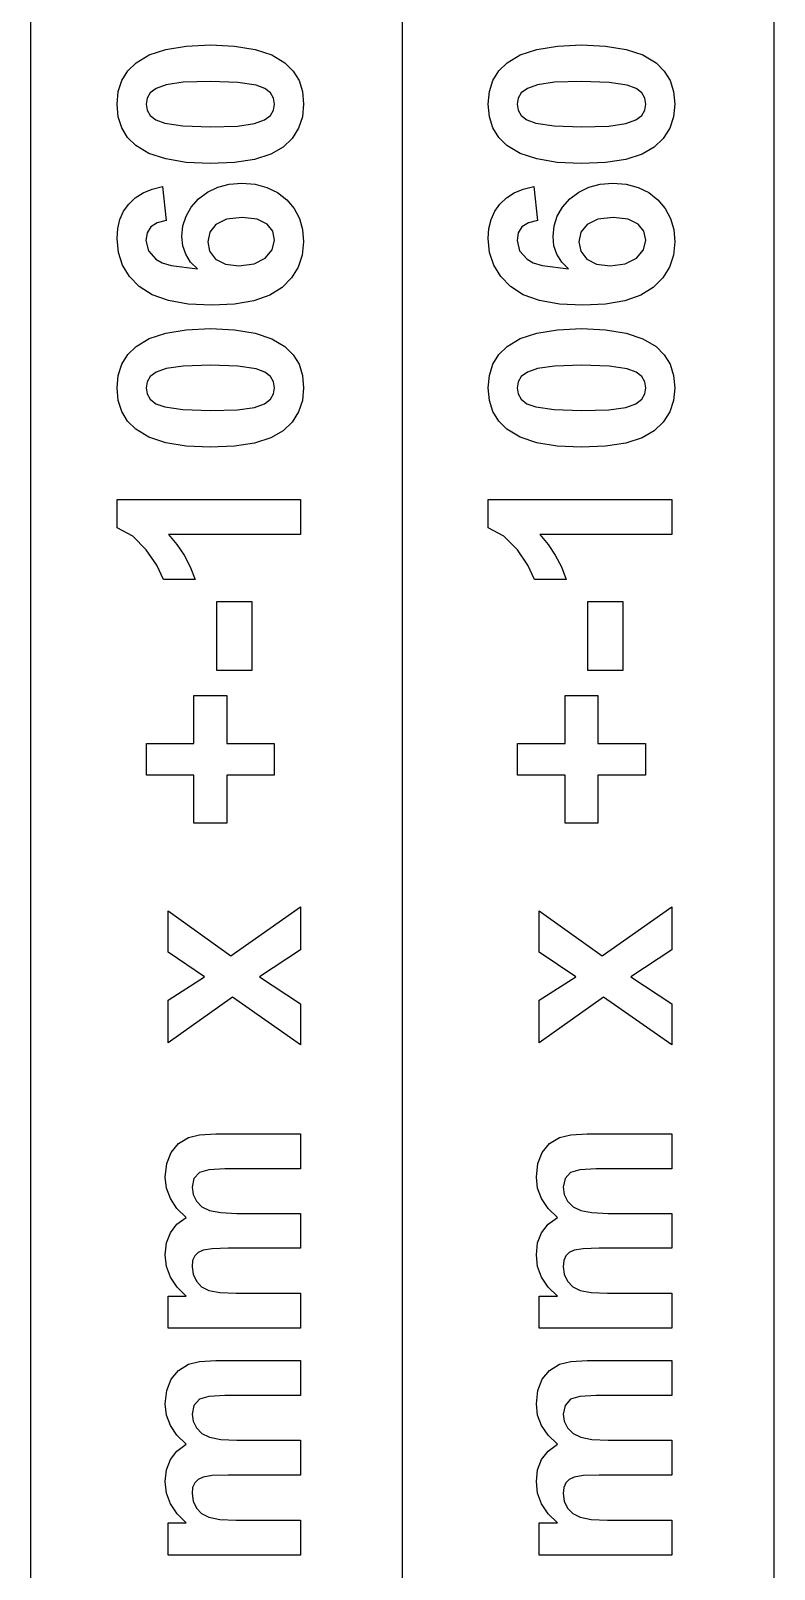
# Model space of a CAD drawing. Header units: metres. Extents: x 298 to 6408, y -126 to 1371.
# Drawn here: x 3428.3 to 3588.3, y 565.1 to 896.5 of the extents above; entities that cross this region are included whole.
import ezdxf

# ---------------------------------------------------------------- set-up
doc = ezdxf.new("R2010")
doc.units = ezdxf.units.M

msp = doc.modelspace()

# ---------------------------------------------------------------- linework, layer by layer
at = {"layer": '80mm x +-1060mm'}
for p, q in [((3453.78, 891.26), (3457.39, 892.46)), ((3457.39, 892.46), (3461.79, 893.18)), ((3461.79, 893.18), (3466.99, 893.42)), ((3466.99, 893.42), (3472.17, 893.18)), ((3472.17, 893.18), (3476.58, 892.46)), ((3476.58, 892.46), (3480.2, 891.25)), ((3533.66, 891.26), (3537.27, 892.46)), ((3537.27, 892.46), (3541.67, 893.18)), ((3541.67, 893.18), (3546.87, 893.42)), ((3546.87, 893.42), (3552.05, 893.18)), ((3552.05, 893.18), (3556.46, 892.46)), ((3556.46, 892.46), (3560.08, 891.25)), ((3449.19, 887.82), (3450.97, 889.59)), ((3450.97, 889.59), (3453.78, 891.26)), ((3480.2, 891.25), (3483.03, 889.56)), ((3483.03, 889.56), (3484.79, 887.8)), ((3529.07, 887.82), (3530.85, 889.59)), ((3530.85, 889.59), (3533.66, 891.26)), ((3560.08, 891.25), (3562.91, 889.56)), ((3562.91, 889.56), (3564.67, 887.8)), ((3447.15, 883.35), (3447.91, 885.74)), ((3447.91, 885.74), (3449.19, 887.82)), ((3461.15, 885.36), (3457.48, 884.84)), ((3466.99, 885.53), (3461.15, 885.36)), ((3472.9, 885.34), (3466.99, 885.53)), ((3476.81, 884.76), (3472.9, 885.34)), ((3484.79, 887.8), (3486.05, 885.74)), ((3486.05, 885.74), (3486.8, 883.35)), ((3527.03, 883.35), (3527.79, 885.74)), ((3527.79, 885.74), (3529.07, 887.82)), ((3541.03, 885.36), (3537.36, 884.84)), ((3546.87, 885.53), (3541.03, 885.36)), ((3552.78, 885.34), (3546.87, 885.53)), ((3556.69, 884.76), (3552.78, 885.34)), ((3564.67, 887.8), (3565.93, 885.74)), ((3565.93, 885.74), (3566.68, 883.35)), ((3446.89, 880.65), (3447.15, 883.35)), ((3453.36, 881.94), (3453.14, 880.65)), ((3454.02, 883.08), (3453.36, 881.94)), ((3455.32, 884.05), (3454.02, 883.08)), ((3457.48, 884.84), (3455.32, 884.05)), ((3478.71, 884.05), (3476.81, 884.76)), ((3479.93, 883.09), (3478.71, 884.05)), ((3480.59, 881.95), (3479.93, 883.09)), ((3480.8, 880.65), (3480.59, 881.95)), ((3486.8, 883.35), (3487.05, 880.65)), ((3526.77, 880.65), (3527.03, 883.35)), ((3533.24, 881.94), (3533.02, 880.65)), ((3533.9, 883.08), (3533.24, 881.94)), ((3535.2, 884.05), (3533.9, 883.08)), ((3537.36, 884.84), (3535.2, 884.05)), ((3558.59, 884.05), (3556.69, 884.76)), ((3559.81, 883.09), (3558.59, 884.05)), ((3560.47, 881.95), (3559.81, 883.09)), ((3560.68, 880.65), (3560.47, 881.95)), ((3566.68, 883.35), (3566.93, 880.65)), ((3447.14, 877.95), (3446.89, 880.65)), ((3453.14, 880.65), (3453.36, 879.36)), ((3453.36, 879.36), (3454.02, 878.21)), ((3478.65, 877.25), (3479.94, 878.22)), ((3479.94, 878.22), (3480.59, 879.36)), ((3480.59, 879.36), (3480.8, 880.65)), ((3487.05, 880.65), (3486.78, 877.92)), ((3527.02, 877.95), (3526.77, 880.65)), ((3533.02, 880.65), (3533.24, 879.36)), ((3533.24, 879.36), (3533.9, 878.21)), ((3558.53, 877.25), (3559.82, 878.22)), ((3559.82, 878.22), (3560.47, 879.36)), ((3560.47, 879.36), (3560.68, 880.65)), ((3566.93, 880.65), (3566.66, 877.92)), ((3447.9, 875.57), (3447.14, 877.95)), ((3449.16, 873.5), (3447.9, 875.57)), ((3454.02, 878.21), (3455.23, 877.26)), ((3455.23, 877.26), (3457.14, 876.55)), ((3457.14, 876.55), (3461.06, 875.96)), ((3461.06, 875.96), (3466.99, 875.77)), ((3466.99, 875.77), (3472.83, 875.94)), ((3472.83, 875.94), (3476.5, 876.47)), ((3476.5, 876.47), (3478.65, 877.25)), ((3485.95, 875.47), (3484.57, 873.29)), ((3486.78, 877.92), (3485.95, 875.47)), ((3527.78, 875.57), (3527.02, 877.95)), ((3529.04, 873.5), (3527.78, 875.57)), ((3533.9, 878.21), (3535.11, 877.26)), ((3535.11, 877.26), (3537.02, 876.55)), ((3537.02, 876.55), (3540.94, 875.96)), ((3540.94, 875.96), (3546.87, 875.77)), ((3546.87, 875.77), (3552.71, 875.94)), ((3552.71, 875.94), (3556.38, 876.47)), ((3556.38, 876.47), (3558.53, 877.25)), ((3565.83, 875.47), (3564.45, 873.29)), ((3566.66, 877.92), (3565.83, 875.47)), ((3450.92, 871.74), (3449.16, 873.5)), ((3453.75, 870.05), (3450.92, 871.74)), ((3484.57, 873.29), (3482.64, 871.4)), ((3530.8, 871.74), (3529.04, 873.5)), ((3533.63, 870.05), (3530.8, 871.74)), ((3564.45, 873.29), (3562.52, 871.4)), ((3457.36, 868.85), (3453.75, 870.05)), ((3461.74, 868.12), (3457.36, 868.85)), ((3476.5, 868.76), (3472.14, 868.1)), ((3480, 869.86), (3476.5, 868.76)), ((3482.64, 871.4), (3480, 869.86)), ((3537.24, 868.85), (3533.63, 870.05)), ((3541.62, 868.12), (3537.24, 868.85)), ((3556.38, 868.76), (3552.02, 868.1)), ((3559.88, 869.86), (3556.38, 868.76)), ((3562.52, 871.4), (3559.88, 869.86)), ((3466.91, 867.88), (3461.74, 868.12)), ((3472.14, 868.1), (3466.91, 867.88)), ((3546.79, 867.88), (3541.62, 868.12)), ((3552.02, 868.1), (3546.79, 867.88)), ((3452.48, 861.55), (3454.44, 862.36)), ((3454.44, 862.36), (3456.69, 862.89)), ((3456.69, 862.89), (3457.49, 855.59)), ((3464.44, 860.25), (3466.37, 861.72)), ((3466.37, 861.72), (3468.56, 862.77)), ((3468.56, 862.77), (3471.01, 863.41)), ((3471.01, 863.41), (3473.72, 863.62)), ((3473.72, 863.62), (3476.59, 863.39)), ((3476.59, 863.39), (3479.16, 862.73)), ((3479.16, 862.73), (3481.43, 861.62)), ((3532.36, 861.55), (3534.32, 862.36)), ((3534.32, 862.36), (3536.57, 862.89)), ((3536.57, 862.89), (3537.37, 855.59)), ((3544.32, 860.25), (3546.25, 861.72)), ((3546.25, 861.72), (3548.44, 862.77)), ((3548.44, 862.77), (3550.89, 863.41)), ((3550.89, 863.41), (3553.6, 863.62)), ((3553.6, 863.62), (3556.47, 863.39)), ((3556.47, 863.39), (3559.04, 862.73)), ((3559.04, 862.73), (3561.31, 861.62)), ((3448.3, 857.58), (3449.4, 859.15)), ((3449.4, 859.15), (3450.8, 860.48)), ((3450.8, 860.48), (3452.48, 861.55)), ((3461.74, 856.54), (3462.87, 858.48)), ((3462.87, 858.48), (3464.44, 860.25)), ((3481.43, 861.62), (3483.41, 860.07)), ((3483.41, 860.07), (3485, 858.18)), ((3528.18, 857.58), (3529.28, 859.15)), ((3529.28, 859.15), (3530.68, 860.48)), ((3530.68, 860.48), (3532.36, 861.55)), ((3541.62, 856.54), (3542.75, 858.48)), ((3542.75, 858.48), (3544.32, 860.25)), ((3561.31, 861.62), (3563.29, 860.07)), ((3563.29, 860.07), (3564.88, 858.18)), ((3447.05, 853.88), (3447.52, 855.83)), ((3447.52, 855.83), (3448.3, 857.58)), ((3455.53, 855.11), (3454.16, 854.2)), ((3457.49, 855.59), (3455.53, 855.11)), ((3461.07, 854.44), (3461.74, 856.54)), ((3470.48, 855.86), (3468.18, 854.74)), ((3473.8, 856.24), (3470.48, 855.86)), ((3477.01, 855.89), (3473.8, 856.24)), ((3479.17, 854.84), (3477.01, 855.89)), ((3485, 858.18), (3486.14, 856.03)), ((3486.14, 856.03), (3486.83, 853.63)), ((3526.93, 853.88), (3527.4, 855.83)), ((3527.4, 855.83), (3528.18, 857.58)), ((3535.41, 855.11), (3534.04, 854.2)), ((3537.37, 855.59), (3535.41, 855.11)), ((3540.95, 854.44), (3541.62, 856.54)), ((3550.36, 855.86), (3548.06, 854.74)), ((3553.68, 856.24), (3550.36, 855.86)), ((3556.89, 855.89), (3553.68, 856.24)), ((3559.05, 854.84), (3556.89, 855.89)), ((3564.88, 858.18), (3566.02, 856.03)), ((3566.02, 856.03), (3566.71, 853.63)), ((3446.89, 851.73), (3447.05, 853.88)), ((3447.19, 848.69), (3446.89, 851.73)), ((3453.36, 852.91), (3453.09, 851.28)), ((3454.16, 854.2), (3453.36, 852.91)), ((3460.84, 852.16), (3461.07, 854.44)), ((3461.05, 850.15), (3460.84, 852.16)), ((3466.84, 853.05), (3466.4, 850.98)), ((3468.18, 854.74), (3466.84, 853.05)), ((3480.39, 853.27), (3479.17, 854.84)), ((3480.8, 851.36), (3480.39, 853.27)), ((3486.83, 853.63), (3487.05, 850.98)), ((3526.77, 851.73), (3526.93, 853.88)), ((3527.07, 848.69), (3526.77, 851.73)), ((3533.24, 852.91), (3532.97, 851.28)), ((3534.04, 854.2), (3533.24, 852.91)), ((3540.72, 852.16), (3540.95, 854.44)), ((3540.93, 850.15), (3540.72, 852.16)), ((3546.72, 853.05), (3546.28, 850.98)), ((3548.06, 854.74), (3546.72, 853.05)), ((3560.27, 853.27), (3559.05, 854.84)), ((3560.68, 851.36), (3560.27, 853.27)), ((3566.71, 853.63), (3566.93, 850.98)), ((3448.09, 845.94), (3447.19, 848.69)), ((3453.09, 851.28), (3453.63, 849.07)), ((3453.63, 849.07), (3455.24, 847.24)), ((3461.68, 848.32), (3461.05, 850.15)), ((3466.4, 850.98), (3466.82, 848.97)), ((3466.82, 848.97), (3468.1, 847.3)), ((3478.8, 847.49), (3480.3, 849.3)), ((3480.3, 849.3), (3480.8, 851.36)), ((3487.05, 850.98), (3486.76, 848.13)), ((3527.97, 845.94), (3527.07, 848.69)), ((3532.97, 851.28), (3533.51, 849.07)), ((3533.51, 849.07), (3535.12, 847.24)), ((3541.56, 848.32), (3540.93, 850.15)), ((3546.28, 850.98), (3546.7, 848.97)), ((3546.7, 848.97), (3547.98, 847.3)), ((3558.68, 847.49), (3560.18, 849.3)), ((3560.18, 849.3), (3560.68, 851.36)), ((3566.93, 850.98), (3566.64, 848.13)), ((3449.58, 843.5), (3448.09, 845.94)), ((3455.24, 847.24), (3456.6, 846.49)), ((3456.6, 846.49), (3458.54, 845.89)), ((3458.54, 845.89), (3464.17, 845.16)), ((3462.71, 846.65), (3461.68, 848.32)), ((3464.17, 845.16), (3462.71, 846.65)), ((3468.1, 847.3), (3470.21, 846.18)), ((3470.21, 846.18), (3473.13, 845.8)), ((3473.13, 845.8), (3476.39, 846.23)), ((3476.39, 846.23), (3478.8, 847.49)), ((3485.9, 845.55), (3484.45, 843.24)), ((3486.76, 848.13), (3485.9, 845.55)), ((3529.46, 843.5), (3527.97, 845.94)), ((3535.12, 847.24), (3536.48, 846.49)), ((3536.48, 846.49), (3538.42, 845.89)), ((3538.42, 845.89), (3544.05, 845.16)), ((3542.59, 846.65), (3541.56, 848.32)), ((3544.05, 845.16), (3542.59, 846.65)), ((3547.98, 847.3), (3550.09, 846.18)), ((3550.09, 846.18), (3553.01, 845.8)), ((3553.01, 845.8), (3556.27, 846.23)), ((3556.27, 846.23), (3558.68, 847.49)), ((3565.78, 845.55), (3564.33, 843.24)), ((3566.64, 848.13), (3565.78, 845.55)), ((3451.67, 841.35), (3449.58, 843.5)), ((3484.45, 843.24), (3482.43, 841.19)), ((3531.55, 841.35), (3529.46, 843.5)), ((3564.33, 843.24), (3562.31, 841.19)), ((3454.43, 839.6), (3451.67, 841.35)), ((3457.95, 838.35), (3454.43, 839.6)), ((3479.74, 839.51), (3476.32, 838.31)), ((3482.43, 841.19), (3479.74, 839.51)), ((3534.31, 839.6), (3531.55, 841.35)), ((3537.83, 838.35), (3534.31, 839.6)), ((3559.62, 839.51), (3556.2, 838.31)), ((3562.31, 841.19), (3559.62, 839.51)), ((3462.23, 837.6), (3457.95, 838.35)), ((3467.26, 837.35), (3462.23, 837.6)), ((3472.16, 837.59), (3467.26, 837.35)), ((3476.32, 838.31), (3472.16, 837.59)), ((3542.11, 837.6), (3537.83, 838.35)), ((3547.14, 837.35), (3542.11, 837.6)), ((3552.04, 837.59), (3547.14, 837.35)), ((3556.2, 838.31), (3552.04, 837.59)), ((3457.39, 831.35), (3461.79, 832.07)), ((3461.79, 832.07), (3466.99, 832.31)), ((3466.99, 832.31), (3472.17, 832.07)), ((3472.17, 832.07), (3476.58, 831.34)), ((3537.27, 831.35), (3541.67, 832.07)), ((3541.67, 832.07), (3546.87, 832.31)), ((3546.87, 832.31), (3552.05, 832.07)), ((3552.05, 832.07), (3556.46, 831.34)), ((3450.97, 828.47), (3453.78, 830.15)), ((3453.78, 830.15), (3457.39, 831.35)), ((3476.58, 831.34), (3480.2, 830.14)), ((3480.2, 830.14), (3483.03, 828.45)), ((3530.85, 828.47), (3533.66, 830.15)), ((3533.66, 830.15), (3537.27, 831.35)), ((3556.46, 831.34), (3560.08, 830.14)), ((3560.08, 830.14), (3562.91, 828.45)), ((3447.91, 824.63), (3449.19, 826.71)), ((3449.19, 826.71), (3450.97, 828.47)), ((3483.03, 828.45), (3484.79, 826.69)), ((3484.79, 826.69), (3486.05, 824.62)), ((3527.79, 824.63), (3529.07, 826.71)), ((3529.07, 826.71), (3530.85, 828.47)), ((3562.91, 828.45), (3564.67, 826.69)), ((3564.67, 826.69), (3565.93, 824.62)), ((3446.89, 819.54), (3447.15, 822.24)), ((3447.15, 822.24), (3447.91, 824.63)), ((3454.02, 821.97), (3453.36, 820.83)), ((3455.32, 822.94), (3454.02, 821.97)), ((3457.48, 823.72), (3455.32, 822.94)), ((3461.15, 824.25), (3457.48, 823.72)), ((3466.99, 824.42), (3461.15, 824.25)), ((3472.9, 824.23), (3466.99, 824.42)), ((3476.81, 823.64), (3472.9, 824.23)), ((3478.71, 822.93), (3476.81, 823.64)), ((3479.93, 821.98), (3478.71, 822.93)), ((3480.59, 820.83), (3479.93, 821.98)), ((3486.05, 824.62), (3486.8, 822.24)), ((3486.8, 822.24), (3487.05, 819.54)), ((3526.77, 819.54), (3527.03, 822.24)), ((3527.03, 822.24), (3527.79, 824.63)), ((3533.9, 821.97), (3533.24, 820.83)), ((3535.2, 822.94), (3533.9, 821.97)), ((3537.36, 823.72), (3535.2, 822.94)), ((3541.03, 824.25), (3537.36, 823.72)), ((3546.87, 824.42), (3541.03, 824.25)), ((3552.78, 824.23), (3546.87, 824.42)), ((3556.69, 823.64), (3552.78, 824.23)), ((3558.59, 822.93), (3556.69, 823.64)), ((3559.81, 821.98), (3558.59, 822.93)), ((3560.47, 820.83), (3559.81, 821.98)), ((3565.93, 824.62), (3566.68, 822.24)), ((3566.68, 822.24), (3566.93, 819.54)), ((3447.14, 816.84), (3446.89, 819.54)), ((3453.36, 820.83), (3453.14, 819.54)), ((3453.14, 819.54), (3453.36, 818.24)), ((3480.8, 819.54), (3480.59, 820.83)), ((3480.59, 818.25), (3480.8, 819.54)), ((3487.05, 819.54), (3486.78, 816.81)), ((3527.02, 816.84), (3526.77, 819.54)), ((3533.24, 820.83), (3533.02, 819.54)), ((3533.02, 819.54), (3533.24, 818.24)), ((3560.68, 819.54), (3560.47, 820.83)), ((3560.47, 818.25), (3560.68, 819.54)), ((3566.93, 819.54), (3566.66, 816.81)), ((3447.9, 814.45), (3447.14, 816.84)), ((3453.36, 818.24), (3454.02, 817.1)), ((3454.02, 817.1), (3455.23, 816.14)), ((3455.23, 816.14), (3457.14, 815.43)), ((3457.14, 815.43), (3461.06, 814.85)), ((3472.83, 814.83), (3476.5, 815.35)), ((3476.5, 815.35), (3478.65, 816.14)), ((3478.65, 816.14), (3479.94, 817.11)), ((3479.94, 817.11), (3480.59, 818.25)), ((3486.78, 816.81), (3485.95, 814.35)), ((3527.78, 814.45), (3527.02, 816.84)), ((3533.24, 818.24), (3533.9, 817.1)), ((3533.9, 817.1), (3535.11, 816.14)), ((3535.11, 816.14), (3537.02, 815.43)), ((3537.02, 815.43), (3540.94, 814.85)), ((3552.71, 814.83), (3556.38, 815.35)), ((3556.38, 815.35), (3558.53, 816.14)), ((3558.53, 816.14), (3559.82, 817.11)), ((3559.82, 817.11), (3560.47, 818.25)), ((3566.66, 816.81), (3565.83, 814.35)), ((3449.16, 812.39), (3447.9, 814.45)), ((3450.92, 810.63), (3449.16, 812.39)), ((3461.06, 814.85), (3466.99, 814.66)), ((3466.99, 814.66), (3472.83, 814.83)), ((3484.57, 812.18), (3482.64, 810.28)), ((3485.95, 814.35), (3484.57, 812.18)), ((3529.04, 812.39), (3527.78, 814.45)), ((3530.8, 810.63), (3529.04, 812.39)), ((3540.94, 814.85), (3546.87, 814.66)), ((3546.87, 814.66), (3552.71, 814.83)), ((3564.45, 812.18), (3562.52, 810.28)), ((3565.83, 814.35), (3564.45, 812.18)), ((3453.75, 808.94), (3450.92, 810.63)), ((3457.36, 807.73), (3453.75, 808.94)), ((3480, 808.75), (3476.5, 807.65)), ((3482.64, 810.28), (3480, 808.75)), ((3533.63, 808.94), (3530.8, 810.63)), ((3537.24, 807.73), (3533.63, 808.94)), ((3559.88, 808.75), (3556.38, 807.65)), ((3562.52, 810.28), (3559.88, 808.75)), ((3461.74, 807.01), (3457.36, 807.73)), ((3466.91, 806.77), (3461.74, 807.01)), ((3472.14, 806.99), (3466.91, 806.77)), ((3476.5, 807.65), (3472.14, 806.99)), ((3541.62, 807.01), (3537.24, 807.73)), ((3546.79, 806.77), (3541.62, 807.01)), ((3552.02, 806.99), (3546.79, 806.77)), ((3556.38, 807.65), (3552.02, 806.99)), ((3446.89, 789.41), (3446.89, 795.53)), ((3446.89, 795.53), (3486.38, 795.53)), ((3486.38, 795.53), (3486.38, 787.99)), ((3526.77, 789.41), (3526.77, 795.53)), ((3526.77, 795.53), (3566.26, 795.53)), ((3566.26, 795.53), (3566.26, 787.99)), ((3450.26, 787.58), (3446.89, 789.41)), ((3530.14, 787.58), (3526.77, 789.41)), ((3453.18, 784.66), (3450.26, 787.58)), ((3486.38, 787.99), (3457.97, 787.99)), ((3457.97, 787.99), (3459.78, 785.83)), ((3459.78, 785.83), (3461.33, 783.49)), ((3533.06, 784.66), (3530.14, 787.58)), ((3566.26, 787.99), (3537.85, 787.99)), ((3537.85, 787.99), (3539.66, 785.83)), ((3539.66, 785.83), (3541.21, 783.49)), ((3455.45, 781.33), (3453.18, 784.66)), ((3461.33, 783.49), (3462.64, 780.96)), ((3535.33, 781.33), (3533.06, 784.66)), ((3541.21, 783.49), (3542.52, 780.96)), ((3456.85, 778.25), (3455.45, 781.33)), ((3462.64, 780.96), (3463.69, 778.25)), ((3536.73, 778.25), (3535.33, 781.33)), ((3542.52, 780.96), (3543.57, 778.25)), ((3463.69, 778.25), (3456.85, 778.25)), ((3543.57, 778.25), (3536.73, 778.25)), ((3468.36, 758.69), (3468.36, 773.5)), ((3468.36, 773.5), (3475.89, 773.5)), ((3475.89, 773.5), (3475.89, 758.69)), ((3548.24, 758.69), (3548.24, 773.5)), ((3548.24, 773.5), (3555.77, 773.5)), ((3555.77, 773.5), (3555.77, 758.69)), ((3475.89, 758.69), (3468.36, 758.69)), ((3555.77, 758.69), (3548.24, 758.69)), ((3463.45, 742.97), (3463.45, 753.3)), ((3463.45, 753.3), (3470.5, 753.3)), ((3470.5, 753.3), (3470.5, 742.97)), ((3543.33, 742.97), (3543.33, 753.3)), ((3543.33, 753.3), (3550.38, 753.3)), ((3550.38, 753.3), (3550.38, 742.97)), ((3453.22, 736.1), (3453.22, 742.97)), ((3453.22, 742.97), (3463.45, 742.97)), ((3470.5, 742.97), (3480.72, 742.97)), ((3480.72, 742.97), (3480.72, 736.1)), ((3533.1, 736.1), (3533.1, 742.97)), ((3533.1, 742.97), (3543.33, 742.97)), ((3550.38, 742.97), (3560.6, 742.97)), ((3560.6, 742.97), (3560.6, 736.1)), ((3463.45, 736.1), (3453.22, 736.1)), ((3463.45, 725.8), (3463.45, 736.1)), ((3480.72, 736.1), (3470.5, 736.1)), ((3470.5, 736.1), (3470.5, 725.8)), ((3543.33, 736.1), (3533.1, 736.1)), ((3543.33, 725.8), (3543.33, 736.1)), ((3560.6, 736.1), (3550.38, 736.1)), ((3550.38, 736.1), (3550.38, 725.8)), ((3470.5, 725.8), (3463.45, 725.8)), ((3550.38, 725.8), (3543.33, 725.8)), ((3457.89, 698.01), (3457.89, 706.86)), ((3457.89, 706.86), (3471.39, 697.2)), ((3471.39, 697.2), (3486.38, 707.75)), ((3486.38, 707.75), (3486.38, 698.49)), ((3537.77, 698.01), (3537.77, 706.86)), ((3537.77, 706.86), (3551.27, 697.2)), ((3551.27, 697.2), (3566.26, 707.75)), ((3566.26, 707.75), (3566.26, 698.49)), ((3465.73, 692.7), (3457.89, 698.01)), ((3486.38, 698.49), (3477.56, 692.7)), ((3545.61, 692.7), (3537.77, 698.01)), ((3566.26, 698.49), (3557.44, 692.7)), ((3457.89, 687.65), (3465.73, 692.7)), ((3477.56, 692.7), (3486.38, 686.85)), ((3537.77, 687.65), (3545.61, 692.7)), ((3557.44, 692.7), (3566.26, 686.85)), ((3471.71, 688.3), (3457.89, 678.45)), ((3457.89, 678.45), (3457.89, 687.65)), ((3486.38, 678.02), (3471.71, 688.3)), ((3486.38, 686.85), (3486.38, 678.02)), ((3551.59, 688.3), (3537.77, 678.45)), ((3537.77, 678.45), (3537.77, 687.65)), ((3566.26, 678.02), (3551.59, 688.3)), ((3566.26, 686.85), (3566.26, 678.02)), ((3458.52, 654.84), (3460.1, 656.74)), ((3460.1, 656.74), (3462.27, 658.09)), ((3462.27, 658.09), (3464.65, 658.67)), ((3464.65, 658.67), (3468.17, 658.87)), ((3468.17, 658.87), (3486.38, 658.87)), ((3486.38, 658.87), (3486.38, 651.33)), ((3538.4, 654.84), (3539.98, 656.74)), ((3539.98, 656.74), (3542.15, 658.09)), ((3542.15, 658.09), (3544.53, 658.67)), ((3544.53, 658.67), (3548.05, 658.87)), ((3548.05, 658.87), (3566.26, 658.87)), ((3566.26, 658.87), (3566.26, 651.33)), ((3457.57, 652.43), (3458.52, 654.84)), ((3537.45, 652.43), (3538.4, 654.84)), ((3457.25, 649.53), (3457.57, 652.43)), ((3464.63, 650.55), (3463.42, 649.22)), ((3466.61, 651.13), (3464.63, 650.55)), ((3470.1, 651.33), (3466.61, 651.13)), ((3486.38, 651.33), (3470.1, 651.33)), ((3537.13, 649.53), (3537.45, 652.43)), ((3544.51, 650.55), (3543.3, 649.22)), ((3546.49, 651.13), (3544.51, 650.55)), ((3549.98, 651.33), (3546.49, 651.13)), ((3566.26, 651.33), (3549.98, 651.33)), ((3457.53, 647.14), (3457.25, 649.53)), ((3458.38, 644.89), (3457.53, 647.14)), ((3463.42, 649.22), (3463.02, 647.33)), ((3463.02, 647.33), (3463.26, 645.8)), ((3537.41, 647.14), (3537.13, 649.53)), ((3538.26, 644.89), (3537.41, 647.14)), ((3543.3, 649.22), (3542.9, 647.33)), ((3542.9, 647.33), (3543.14, 645.8)), ((3459.79, 642.79), (3458.38, 644.89)), ((3463.26, 645.8), (3463.98, 644.35)), ((3463.98, 644.35), (3465.17, 643.15)), ((3465.17, 643.15), (3466.81, 642.34)), ((3539.67, 642.79), (3538.26, 644.89)), ((3543.14, 645.8), (3543.86, 644.35)), ((3543.86, 644.35), (3545.05, 643.15)), ((3545.05, 643.15), (3546.69, 642.34)), ((3461.78, 640.84), (3459.79, 642.79)), ((3459.79, 639.37), (3461.78, 640.84)), ((3466.81, 642.34), (3469.22, 641.88)), ((3469.22, 641.88), (3472.7, 641.72)), ((3472.7, 641.72), (3486.38, 641.72)), ((3486.38, 641.72), (3486.38, 634.19)), ((3541.66, 640.84), (3539.67, 642.79)), ((3539.67, 639.37), (3541.66, 640.84)), ((3546.69, 642.34), (3549.1, 641.88)), ((3549.1, 641.88), (3552.58, 641.72)), ((3552.58, 641.72), (3566.26, 641.72)), ((3566.26, 641.72), (3566.26, 634.19)), ((3457.53, 635.35), (3458.38, 637.54)), ((3458.38, 637.54), (3459.79, 639.37)), ((3537.41, 635.35), (3538.26, 637.54)), ((3538.26, 637.54), (3539.67, 639.37)), ((3457.25, 632.79), (3457.53, 635.35)), ((3464.35, 633.27), (3463.61, 632.54)), ((3465.4, 633.78), (3464.35, 633.27)), ((3467.35, 634.09), (3465.4, 633.78)), ((3470.77, 634.19), (3467.35, 634.09)), ((3486.38, 634.19), (3470.77, 634.19)), ((3537.13, 632.79), (3537.41, 635.35)), ((3544.23, 633.27), (3543.49, 632.54)), ((3545.28, 633.78), (3544.23, 633.27)), ((3547.23, 634.09), (3545.28, 633.78)), ((3550.65, 634.19), (3547.23, 634.09)), ((3566.26, 634.19), (3550.65, 634.19)), ((3457.53, 630.3), (3457.25, 632.79)), ((3458.38, 628), (3457.53, 630.3)), ((3463.16, 631.54), (3463.02, 630.24)), ((3463.02, 630.24), (3463.25, 628.59)), ((3463.61, 632.54), (3463.16, 631.54)), ((3537.41, 630.3), (3537.13, 632.79)), ((3538.26, 628), (3537.41, 630.3)), ((3543.04, 631.54), (3542.9, 630.24)), ((3542.9, 630.24), (3543.13, 628.59)), ((3543.49, 632.54), (3543.04, 631.54)), ((3459.8, 625.86), (3458.38, 628)), ((3463.25, 628.59), (3463.96, 627.1)), ((3463.96, 627.1), (3465.1, 625.91)), ((3539.68, 625.86), (3538.26, 628)), ((3543.13, 628.59), (3543.84, 627.1)), ((3543.84, 627.1), (3544.98, 625.91)), ((3457.89, 616.96), (3457.89, 623.91)), ((3457.89, 623.91), (3461.78, 623.91)), ((3461.78, 623.91), (3459.8, 625.86)), ((3465.1, 625.91), (3466.67, 625.11)), ((3466.67, 625.11), (3469.02, 624.65)), ((3469.02, 624.65), (3472.54, 624.5)), ((3472.54, 624.5), (3486.38, 624.5)), ((3486.38, 624.5), (3486.38, 616.96)), ((3537.77, 616.96), (3537.77, 623.91)), ((3537.77, 623.91), (3541.66, 623.91)), ((3541.66, 623.91), (3539.68, 625.86)), ((3544.98, 625.91), (3546.55, 625.11)), ((3546.55, 625.11), (3548.9, 624.65)), ((3548.9, 624.65), (3552.42, 624.5)), ((3552.42, 624.5), (3566.26, 624.5)), ((3566.26, 624.5), (3566.26, 616.96)), ((3486.38, 616.96), (3457.89, 616.96)), ((3566.26, 616.96), (3537.77, 616.96)), ((3462.27, 609.24), (3464.65, 609.82)), ((3464.65, 609.82), (3468.17, 610.01)), ((3468.17, 610.01), (3486.38, 610.01)), ((3486.38, 610.01), (3486.38, 602.48)), ((3542.15, 609.24), (3544.53, 609.82)), ((3544.53, 609.82), (3548.05, 610.01)), ((3548.05, 610.01), (3566.26, 610.01)), ((3566.26, 610.01), (3566.26, 602.48)), ((3458.52, 605.99), (3460.1, 607.89)), ((3460.1, 607.89), (3462.27, 609.24)), ((3538.4, 605.99), (3539.98, 607.89)), ((3539.98, 607.89), (3542.15, 609.24)), ((3457.25, 600.68), (3457.57, 603.58)), ((3457.57, 603.58), (3458.52, 605.99)), ((3537.13, 600.68), (3537.45, 603.58)), ((3537.45, 603.58), (3538.4, 605.99)), ((3457.53, 598.28), (3457.25, 600.68)), ((3463.42, 600.37), (3463.02, 598.48)), ((3464.63, 601.7), (3463.42, 600.37)), ((3466.61, 602.28), (3464.63, 601.7)), ((3470.1, 602.48), (3466.61, 602.28)), ((3486.38, 602.48), (3470.1, 602.48)), ((3537.41, 598.28), (3537.13, 600.68)), ((3543.3, 600.37), (3542.9, 598.48)), ((3544.51, 601.7), (3543.3, 600.37)), ((3546.49, 602.28), (3544.51, 601.7)), ((3549.98, 602.48), (3546.49, 602.28)), ((3566.26, 602.48), (3549.98, 602.48)), ((3458.38, 596.04), (3457.53, 598.28)), ((3463.02, 598.48), (3463.26, 596.94)), ((3463.26, 596.94), (3463.98, 595.5)), ((3538.26, 596.04), (3537.41, 598.28)), ((3542.9, 598.48), (3543.14, 596.94)), ((3543.14, 596.94), (3543.86, 595.5)), ((3459.79, 593.94), (3458.38, 596.04)), ((3461.78, 591.99), (3459.79, 593.94)), ((3463.98, 595.5), (3465.17, 594.3)), ((3465.17, 594.3), (3466.81, 593.49)), ((3466.81, 593.49), (3469.22, 593.03)), ((3539.67, 593.94), (3538.26, 596.04)), ((3541.66, 591.99), (3539.67, 593.94)), ((3543.86, 595.5), (3545.05, 594.3)), ((3545.05, 594.3), (3546.69, 593.49)), ((3546.69, 593.49), (3549.1, 593.03)), ((3458.38, 588.69), (3459.79, 590.52)), ((3459.79, 590.52), (3461.78, 591.99)), ((3469.22, 593.03), (3472.7, 592.87)), ((3472.7, 592.87), (3486.38, 592.87)), ((3486.38, 592.87), (3486.38, 585.33)), ((3538.26, 588.69), (3539.67, 590.52)), ((3539.67, 590.52), (3541.66, 591.99)), ((3549.1, 593.03), (3552.58, 592.87)), ((3552.58, 592.87), (3566.26, 592.87)), ((3566.26, 592.87), (3566.26, 585.33)), ((3457.53, 586.49), (3458.38, 588.69)), ((3537.41, 586.49), (3538.26, 588.69)), ((3457.25, 583.94), (3457.53, 586.49)), ((3457.53, 581.45), (3457.25, 583.94)), ((3463.61, 583.68), (3463.16, 582.69)), ((3464.35, 584.42), (3463.61, 583.68)), ((3465.4, 584.93), (3464.35, 584.42)), ((3467.35, 585.23), (3465.4, 584.93)), ((3470.77, 585.33), (3467.35, 585.23)), ((3486.38, 585.33), (3470.77, 585.33)), ((3537.13, 583.94), (3537.41, 586.49)), ((3537.41, 581.45), (3537.13, 583.94)), ((3543.49, 583.68), (3543.04, 582.69)), ((3544.23, 584.42), (3543.49, 583.68)), ((3545.28, 584.93), (3544.23, 584.42)), ((3547.23, 585.23), (3545.28, 584.93)), ((3550.65, 585.33), (3547.23, 585.23)), ((3566.26, 585.33), (3550.65, 585.33)), ((3458.38, 579.14), (3457.53, 581.45)), ((3463.16, 582.69), (3463.02, 581.39)), ((3463.02, 581.39), (3463.25, 579.73)), ((3538.26, 579.14), (3537.41, 581.45)), ((3543.04, 582.69), (3542.9, 581.39)), ((3542.9, 581.39), (3543.13, 579.73)), ((3459.8, 577.01), (3458.38, 579.14)), ((3461.78, 575.06), (3459.8, 577.01)), ((3463.25, 579.73), (3463.96, 578.25)), ((3463.96, 578.25), (3465.1, 577.05)), ((3465.1, 577.05), (3466.67, 576.25)), ((3539.68, 577.01), (3538.26, 579.14)), ((3541.66, 575.06), (3539.68, 577.01)), ((3543.13, 579.73), (3543.84, 578.25)), ((3543.84, 578.25), (3544.98, 577.05)), ((3544.98, 577.05), (3546.55, 576.25)), ((3457.89, 568.11), (3457.89, 575.06)), ((3457.89, 575.06), (3461.78, 575.06)), ((3466.67, 576.25), (3469.02, 575.8)), ((3469.02, 575.8), (3472.54, 575.65)), ((3472.54, 575.65), (3486.38, 575.65)), ((3486.38, 575.65), (3486.38, 568.11)), ((3537.77, 568.11), (3537.77, 575.06)), ((3537.77, 575.06), (3541.66, 575.06)), ((3546.55, 576.25), (3548.9, 575.8)), ((3548.9, 575.8), (3552.42, 575.65)), ((3552.42, 575.65), (3566.26, 575.65)), ((3566.26, 575.65), (3566.26, 568.11)), ((3486.38, 568.11), (3457.89, 568.11)), ((3566.26, 568.11), (3537.77, 568.11))]:
    msp.add_line(p, q, dxfattribs=at)
at = {"layer": 'Layer0'}
for p, q in [((3428.32, 155.27), (3428.32, 1215.27)), ((3508.32, 155.27), (3508.32, 1215.27)), ((3588.32, 155.27), (3588.32, 1215.27))]:
    msp.add_line(p, q, dxfattribs=at)

doc.saveas('drawing.dxf')
